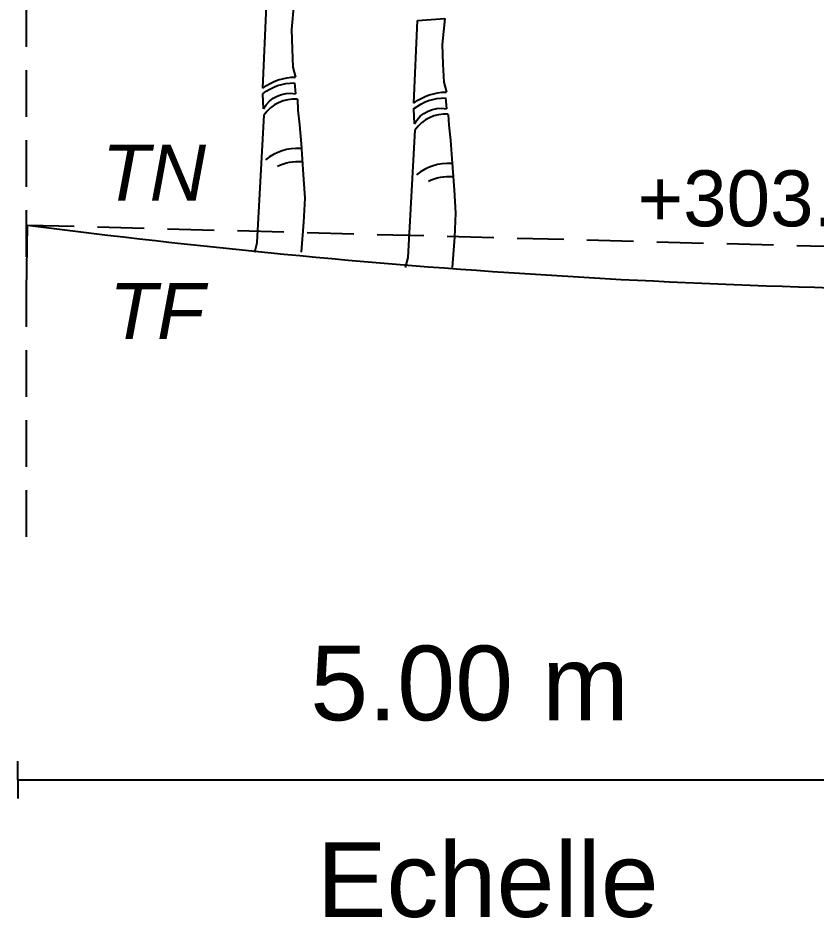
# Model space of a CAD drawing. Header units: millimetres. Extents: x 1514 to 1688, y 984 to 1013.
# Drawn here: x 1516.085 to 1520.364, y 1001.221 to 1006.043 of the extents above; entities that cross this region are included whole.
import ezdxf

# ---------------------------------------------------------------- set-up
doc = ezdxf.new("R2010")
doc.units = ezdxf.units.MM
doc.linetypes.add('CACHE', pattern=[0.375, 0.25, -0.125])
for name, color, linetype in [('Cotations', 1, 'Continuous'), ('Cotations2', 7, 'Continuous'), ('Limites', 7, 'Continuous'), ('Texte', 7, 'Continuous')]:
    doc.layers.add(name, color=color, linetype=linetype)
doc.styles.get("Standard").update_dxf_attribs({"font": 'arial.ttf'})

# ---------------------------------------------------------------- blocks, each defined once
blk = doc.blocks.new('E13')
at = {"color": 45, "true_color": 0xba8d4a}
for p, q in [((1.2566, 16.9899), (1.2718, 17.312)), ((1.2718, 17.312), (1.3777, 17.3198)), ((1.3777, 17.3198), (1.368, 17.2182)), ((1.368, 17.2182), (1.3706, 17.1423)), ((1.3706, 17.1423), (1.3739, 17.0719)), ((1.3739, 17.0719), (1.3842, 17.0332)), ((1.3916, 16.9463), (1.3932, 16.9037)), ((1.2344, 16.3879), (1.2619, 16.8853)), ((1.3932, 16.9037), (1.4002, 16.8463)), ((1.4002, 16.8463), (1.4059, 16.7727)), ((1.4059, 16.7727), (1.4141, 16.6527)), ((1.4141, 16.6527), (1.4201, 16.5613)), ((1.4201, 16.5613), (1.4159, 16.4677)), ((1.4159, 16.4677), (1.4064, 16.35))]:
    blk.add_line(p, q, dxfattribs=at)
at = {"color": 47, "true_color": 0x8d6a35}
for p, q in [((1.3805, 17.0103), (1.3848, 16.9675)), ((1.2596, 16.9092), (1.2565, 16.9674)), ((1.2252, 16.35), (1.2344, 16.3879))]:
    blk.add_line(p, q, dxfattribs=at)
at = {"color": 47, "true_color": 0x8d6a35, "extrusion": (0, 0, -1)}
for centre, major_axis, start_param, end_param in [((1.3775, 16.8182), (-0.118, 0.1517), 6.262862, 6.95973), ((1.3611, 16.8548), (0.0909, 0.0707), 4.294084, 5.580261), ((1.3968, 16.5093), (0.1541, 0.1198), 4.934791, 5.439497)]:
    blk.add_ellipse(centre, major_axis=major_axis, ratio=1, start_param=start_param, end_param=end_param, dxfattribs=at)
at = {"color": 45, "true_color": 0xba8d4a, "extrusion": (0, 0, -1)}
blk.add_ellipse((1.3857, 16.8191), major_axis=(0.169, 0.1315), ratio=1, start_param=-1.556919, end_param=-0.916997, dxfattribs=at)
at = {"color": 45, "true_color": 0xba8d4a}
blk.add_ellipse((1.3794, 16.8037), major_axis=(-0.0879, 0.113), ratio=1, start_param=5.536991, end_param=6.586303, dxfattribs=at)
at = {"color": 47, "true_color": 0x8d6a35}
blk.add_ellipse((1.3918, 16.56), major_axis=(-0.1198, 0.1541), ratio=1, start_param=5.556078, end_param=6.31117, dxfattribs=at)

msp = doc.modelspace()

# ---------------------------------------------------------------- linework, layer by layer
at = {"transparency": 33554636}
for q in [(1516.0855, 1002.061), (1521.0855, 1001.961), (1516.0855, 1001.861)]:
    msp.add_line((1516.0855, 1001.961), q, dxfattribs=at)
at = {"layer": 'Cotations2'}
msp.add_line((1516.1316, 1004.5833), (1516.1369, 1004.9333), dxfattribs=at)
at = {"layer": 'Cotations2', "linetype": 'CACHE'}
msp.add_line((1516.1369, 1004.9333), (1540.6216, 1004.2833), dxfattribs=at)
at = {"layer": 'Cotations2'}
msp.add_arc((1521.5522, 1046.6425), 42.0593, 262.60241, 270.13541, dxfattribs=at)
at = {"layer": 'Limites', "linetype": 'CACHE', "transparency": 33554636}
msp.add_line((1516.1316, 1003.2633), (1516.1316, 1013.1233), dxfattribs=at)

# ---------------------------------------------------------------- block references
at = {"color": 45, "true_color": 0xba8d4a, "xscale": 1.37477329816057, "yscale": 1.37477329816057, "zscale": 1.37477329816057}
for p in [(1515.6702, 982.3097), (1516.4793, 982.2292)]:
    msp.add_blockref('E13', p, dxfattribs=at)

# ---------------------------------------------------------------- texts
at = {"layer": 'Cotations', "insert": (1519.4066, 1005.2265), "char_height": 0.3, "attachment_point": 1}
msp.add_mtext_dynamic_manual_height_columns('+303.00 NGF', width=2.942279, gutter_width=12.5, heights=[0.4792], dxfattribs=at)
at = {"layer": 'Texte', "char_height": 0.3, "attachment_point": 1}
for s, insert in [('{\\fArial|b0|i1|c0|p34;TN}', (1516.5352, 1005.3649)), ('{\\fArial|b0|i1|c0|p34;TF}', (1516.5743, 1004.623))]:
    msp.add_mtext_dynamic_manual_height_columns(s, width=0.823112, gutter_width=12.5, heights=[0.2384], dxfattribs=dict(at, insert=insert))
at = {"layer": 'Texte', "transparency": 33554636, "char_height": 0.4, "attachment_point": 1}
for s, insert in [('5.00 m', (1517.6521, 1002.6801)), ('Echelle', (1517.6881, 1001.6265))]:
    msp.add_mtext_dynamic_manual_height_columns(s, width=2.510123, gutter_width=12.5, heights=[0.5298], dxfattribs=dict(at, insert=insert))

doc.saveas('drawing.dxf')
